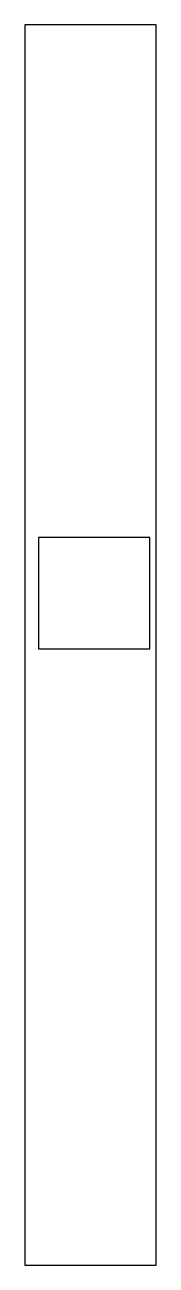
# Model space of a CAD drawing. Header units: millimetres. Extents: x 0 to 212, y 0 to 2008.
import ezdxf

# ---------------------------------------------------------------- set-up
doc = ezdxf.new("R2010")
doc.units = ezdxf.units.MM
doc.layers.add('CUT', color=7, linetype='CONTINUOUS')

msp = doc.modelspace()

# ---------------------------------------------------------------- linework, layer by layer
at = {"layer": 'CUT'}
for points in [[(0, 0), (212, 0), (212, 2008), (0, 2008)], [(22, 998), (202, 998), (202, 1178), (22, 1178)]]:
    msp.add_lwpolyline(points, close=True, dxfattribs=at)

doc.saveas('drawing.dxf')
